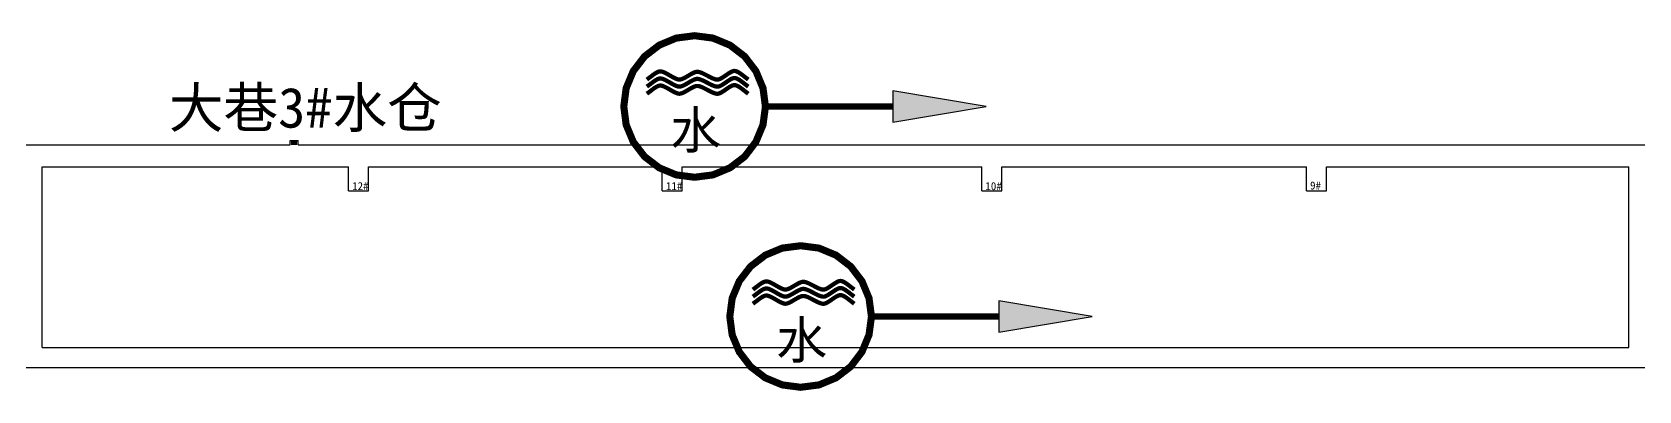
# Model space of a CAD drawing. Header units: millimetres. Extents: x 37468544 to 37497214, y 4323540 to 4346451.
# Drawn here: x 37477872.7 to 37478274.1, y 4342864.9 to 4342954.6 of the extents above; entities that cross this region are included whole.
import ezdxf

# ---------------------------------------------------------------- set-up
doc = ezdxf.new("R2010")
doc.units = ezdxf.units.MM
doc.layers.add('2-52煤巷道', color=150, linetype='Continuous', lineweight=30)
doc.layers.add('3-水仓', color=4, linetype='Continuous', lineweight=30)
doc.layers.add('避灾路线图', color=7, linetype='Continuous')
doc.styles.get("Standard").update_dxf_attribs({"font": 'simhei.ttf'})

# ---------------------------------------------------------------- blocks, each defined once
blk = doc.blocks.new('333')
at = {"layer": '避灾路线图'}
blk.add_hatch(color=7, dxfattribs=at).paths.add_polyline_path([(28.95, -1.26), (28.95, -6.11), (43.53, -3.69)])
at = {"color": 4, "linetype": 'Continuous', "true_color": 0x00ffff}
for points, const_width in [([(9.04, -3.69), (8.66, -0.82), (7.55, 1.84), (5.8, 4.13), (3.51, 5.89), (0.84, 7), (-2.02, 7.37), (-4.89, 7), (-7.55, 5.89), (-9.84, 4.13), (-11.6, 1.84), (-12.71, -0.82), (-13.08, -3.69), (-12.71, -6.55), (-11.6, -9.21), (-9.84, -11.51), (-7.55, -13.26), (-4.89, -14.37), (-2.02, -14.74), (0.84, -14.37), (3.51, -13.26), (5.8, -11.51), (7.55, -9.21), (8.66, -6.55), (9.04, -3.69)], 1.11), ([(-9.48, 0.52), (-8.97, 0.9), (-8.71, 1.09), (-8.46, 1.29), (-8.33, 1.38), (-8.2, 1.47), (-8.07, 1.55), (-8.01, 1.58), (-7.94, 1.62), (-7.88, 1.65), (-7.81, 1.69), (-7.75, 1.71), (-7.68, 1.74), (-7.58, 1.77), (-7.55, 1.78), (-7.52, 1.79), (-7.48, 1.79), (-7.45, 1.8), (-7.42, 1.8), (-7.33, 1.8), (-7.28, 1.79), (-7.24, 1.79), (-7.19, 1.78), (-7.14, 1.77), (-7.05, 1.74), (-6.96, 1.71), (-6.86, 1.68), (-6.68, 1.6), (-6.49, 1.5), (-6.3, 1.4), (-5.92, 1.18), (-5.54, 0.96), (-5.35, 0.86), (-5.16, 0.76), (-5.06, 0.71), (-4.96, 0.67), (-4.87, 0.63), (-4.77, 0.6), (-4.73, 0.58), (-4.68, 0.57), (-4.63, 0.56), (-4.58, 0.54), (-4.44, 0.53), (-4.39, 0.52), (-4.35, 0.53), (-4.31, 0.53), (-4.26, 0.54), (-4.22, 0.54), (-4.18, 0.55), (-4.13, 0.56), (-4.05, 0.59), (-3.96, 0.62), (-3.88, 0.66), (-3.7, 0.73), (-3.53, 0.82), (-3.36, 0.92), (-2.67, 1.32), (-2.5, 1.42), (-2.33, 1.51), (-2.24, 1.55), (-2.16, 1.59), (-2.07, 1.63), (-1.98, 1.66), (-1.94, 1.67), (-1.9, 1.69), (-1.85, 1.7), (-1.81, 1.71), (-1.77, 1.72), (-1.72, 1.73), (-1.68, 1.73), (-1.63, 1.73), (-1.58, 1.73), (-1.53, 1.73), (-1.48, 1.73), (-1.43, 1.72), (-1.38, 1.71), (-1.33, 1.7), (-1.23, 1.67), (-1.13, 1.64), (-1.02, 1.6), (-0.82, 1.52), (-0.61, 1.42), (-0.41, 1.32), (0, 1.11), (0.41, 0.89), (0.61, 0.79), (0.82, 0.7), (0.92, 0.66), (1.02, 0.63), (1.12, 0.59), (1.17, 0.58), (1.22, 0.56), (1.27, 0.55), (1.32, 0.54), (1.37, 0.53), (1.42, 0.53), (1.47, 0.52), (1.57, 0.52), (1.62, 0.52), (1.66, 0.53), (1.71, 0.54), (1.75, 0.55), (1.79, 0.56), (1.83, 0.58), (1.87, 0.59), (1.95, 0.62), (2.03, 0.66), (2.12, 0.71), (2.28, 0.8), (2.44, 0.9), (2.6, 1.01), (2.92, 1.23), (3.24, 1.45), (3.4, 1.55), (3.56, 1.64), (3.64, 1.69), (3.72, 1.73), (3.8, 1.76), (3.88, 1.8), (3.91, 1.81), (3.95, 1.82), (3.99, 1.84), (4.03, 1.85), (4.15, 1.87), (4.19, 1.87), (4.26, 1.86), (4.29, 1.86), (4.33, 1.85), (4.36, 1.85), (4.39, 1.84), (4.46, 1.82), (4.53, 1.8), (4.6, 1.77), (4.67, 1.74), (4.73, 1.7), (4.87, 1.63), (5, 1.54), (5.27, 1.36), (5.54, 1.15), (5.81, 0.94), (6.36, 0.52)], 0.664), ([(-9.48, -0.58), (-8.97, -0.21), (-8.71, -0.01), (-8.46, 0.18), (-8.33, 0.27), (-8.2, 0.36), (-8.07, 0.44), (-8.01, 0.48), (-7.94, 0.51), (-7.88, 0.55), (-7.81, 0.58), (-7.75, 0.61), (-7.68, 0.63), (-7.58, 0.66), (-7.55, 0.67), (-7.52, 0.68), (-7.48, 0.69), (-7.45, 0.69), (-7.42, 0.69), (-7.33, 0.69), (-7.28, 0.69), (-7.24, 0.68), (-7.19, 0.67), (-7.14, 0.66), (-7.05, 0.64), (-6.96, 0.61), (-6.86, 0.57), (-6.68, 0.49), (-6.49, 0.4), (-6.3, 0.29), (-5.92, 0.08), (-5.54, -0.15), (-5.35, -0.25), (-5.16, -0.35), (-5.06, -0.39), (-4.96, -0.44), (-4.87, -0.47), (-4.77, -0.51), (-4.73, -0.52), (-4.68, -0.54), (-4.63, -0.55), (-4.58, -0.56), (-4.44, -0.58), (-4.39, -0.58), (-4.35, -0.58), (-4.31, -0.58), (-4.26, -0.57), (-4.22, -0.56), (-4.18, -0.55), (-4.13, -0.54), (-4.05, -0.52), (-3.96, -0.48), (-3.88, -0.45), (-3.7, -0.37), (-3.53, -0.28), (-3.36, -0.19), (-2.67, 0.22), (-2.5, 0.31), (-2.33, 0.4), (-2.24, 0.44), (-2.16, 0.48), (-2.07, 0.52), (-1.98, 0.55), (-1.94, 0.57), (-1.9, 0.58), (-1.85, 0.59), (-1.81, 0.6), (-1.77, 0.61), (-1.72, 0.62), (-1.68, 0.63), (-1.63, 0.63), (-1.58, 0.63), (-1.53, 0.63), (-1.48, 0.62), (-1.43, 0.61), (-1.38, 0.6), (-1.33, 0.59), (-1.23, 0.57), (-1.13, 0.53), (-1.02, 0.5), (-0.82, 0.41), (-0.61, 0.32), (-0.41, 0.22), (0, 0), (0.41, -0.21), (0.61, -0.31), (0.82, -0.4), (0.92, -0.44), (1.02, -0.48), (1.12, -0.51), (1.17, -0.53), (1.22, -0.54), (1.27, -0.55), (1.32, -0.56), (1.37, -0.57), (1.42, -0.58), (1.47, -0.58), (1.57, -0.59), (1.62, -0.58), (1.66, -0.58), (1.71, -0.57), (1.75, -0.56), (1.79, -0.54), (1.83, -0.53), (1.87, -0.52), (1.95, -0.48), (2.03, -0.44), (2.12, -0.4), (2.28, -0.31), (2.44, -0.21), (2.6, -0.1), (2.92, 0.12), (3.24, 0.34), (3.4, 0.44), (3.56, 0.54), (3.64, 0.58), (3.72, 0.62), (3.8, 0.66), (3.88, 0.69), (3.91, 0.71), (3.95, 0.72), (3.99, 0.73), (4.03, 0.74), (4.15, 0.76), (4.19, 0.76), (4.26, 0.76), (4.29, 0.75), (4.33, 0.75), (4.36, 0.74), (4.39, 0.73), (4.46, 0.71), (4.53, 0.69), (4.6, 0.66), (4.67, 0.63), (4.73, 0.6), (4.87, 0.52), (5, 0.44), (5.27, 0.25), (5.54, 0.05), (5.81, -0.17), (6.36, -0.58)], 0.664), ([(-9.48, -1.69), (-8.97, -1.32), (-8.71, -1.12), (-8.46, -0.92), (-8.33, -0.83), (-8.2, -0.75), (-8.07, -0.67), (-8.01, -0.63), (-7.94, -0.59), (-7.88, -0.56), (-7.81, -0.53), (-7.75, -0.5), (-7.68, -0.47), (-7.58, -0.44), (-7.55, -0.43), (-7.52, -0.43), (-7.48, -0.42), (-7.45, -0.42), (-7.42, -0.41), (-7.33, -0.41), (-7.28, -0.42), (-7.24, -0.42), (-7.19, -0.43), (-7.14, -0.44), (-7.05, -0.47), (-6.96, -0.5), (-6.86, -0.53), (-6.68, -0.62), (-6.49, -0.71), (-6.3, -0.81), (-5.92, -1.03), (-5.54, -1.25), (-5.35, -1.36), (-5.16, -1.45), (-5.06, -1.5), (-4.96, -1.54), (-4.87, -1.58), (-4.77, -1.61), (-4.73, -1.63), (-4.68, -1.64), (-4.63, -1.66), (-4.58, -1.67), (-4.44, -1.69), (-4.39, -1.69), (-4.35, -1.69), (-4.31, -1.68), (-4.26, -1.68), (-4.22, -1.67), (-4.18, -1.66), (-4.13, -1.65), (-4.05, -1.62), (-3.96, -1.59), (-3.88, -1.56), (-3.7, -1.48), (-3.53, -1.39), (-3.36, -1.29), (-2.67, -0.89), (-2.5, -0.79), (-2.33, -0.7), (-2.24, -0.66), (-2.16, -0.62), (-2.07, -0.59), (-1.98, -0.55), (-1.94, -0.54), (-1.9, -0.53), (-1.85, -0.51), (-1.81, -0.5), (-1.77, -0.49), (-1.72, -0.49), (-1.68, -0.48), (-1.63, -0.48), (-1.58, -0.48), (-1.53, -0.48), (-1.48, -0.49), (-1.43, -0.49), (-1.38, -0.5), (-1.33, -0.51), (-1.23, -0.54), (-1.13, -0.57), (-1.02, -0.61), (-0.82, -0.69), (-0.61, -0.79), (-0.41, -0.89), (0, -1.11), (0.41, -1.32), (0.61, -1.42), (0.82, -1.51), (0.92, -1.55), (1.02, -1.59), (1.12, -1.62), (1.17, -1.63), (1.22, -1.65), (1.27, -1.66), (1.32, -1.67), (1.37, -1.68), (1.42, -1.69), (1.47, -1.69), (1.57, -1.69), (1.62, -1.69), (1.66, -1.68), (1.71, -1.67), (1.75, -1.66), (1.79, -1.65), (1.83, -1.64), (1.87, -1.62), (1.95, -1.59), (2.03, -1.55), (2.12, -1.51), (2.28, -1.41), (2.44, -1.31), (2.6, -1.21), (2.92, -0.98), (3.24, -0.76), (3.4, -0.66), (3.56, -0.57), (3.64, -0.52), (3.72, -0.48), (3.8, -0.45), (3.88, -0.41), (3.91, -0.4), (3.95, -0.39), (3.99, -0.38), (4.03, -0.37), (4.15, -0.35), (4.19, -0.34), (4.26, -0.35), (4.29, -0.35), (4.33, -0.36), (4.36, -0.36), (4.39, -0.37), (4.46, -0.39), (4.53, -0.42), (4.6, -0.44), (4.67, -0.48), (4.73, -0.51), (4.87, -0.58), (5, -0.67), (5.27, -0.85), (5.54, -1.06), (5.81, -1.27), (6.36, -1.69)], 0.664)]:
    blk.add_lwpolyline(points, dxfattribs=dict(at, const_width=const_width))
at = {"layer": '避灾路线图', "color": 7, "linetype": 'Continuous'}
blk.add_lwpolyline([(28.95, -1.26), (28.95, -6.11), (43.53, -3.69), (28.95, -1.26)], dxfattribs=at)
at = {"layer": '避灾路线图', "color": 7, "linetype": 'Continuous', "const_width": 0.972}
blk.add_lwpolyline([(9.04, -3.69), (28.95, -3.69)], dxfattribs=at)
at = {"layer": '避灾路线图', "color": 7, "linetype": 'ByBlock', "lineweight": -3, "insert": (-5.85, -4.44), "char_height": 5.8377, "width": 19.5992, "attachment_point": 1}
blk.add_mtext('{\\fSimSun|b1|i0|c134|p2;\\C4;水}', dxfattribs=at)

msp = doc.modelspace()

# ---------------------------------------------------------------- linework, layer by layer
at = {"layer": '2-52煤巷道', "color": 150, "lineweight": 30}
for p, q in [((37477875.18, 4342875.74), (37477875.18, 4342920.89)), ((37478271.64, 4342875.74), (37478271.64, 4342920.89))]:
    msp.add_line(p, q, dxfattribs=at)
at = {"layer": '2-52煤巷道'}
for points in [[(37477341.24, 4342926.39), (37477937.12, 4342926.39)], [(37477939.12, 4342926.39), (37478513.65, 4342926.39)], [(37477875.18, 4342920.89), (37477951.72, 4342920.89)], [(37477956.72, 4342920.89), (37478030.13, 4342920.89)], [(37478035.13, 4342920.89), (37478109.94, 4342920.89)], [(37478114.94, 4342920.89), (37478191.06, 4342920.89)], [(37478196.06, 4342920.89), (37478271.64, 4342920.89)], [(37477875.18, 4342875.74), (37478271.64, 4342875.74)], [(37475629.28, 4342870.74), (37478813.58, 4342870.74)]]:
    msp.add_lwpolyline(points, dxfattribs=at)
at = {"layer": '2-52煤巷道', "color": 150, "lineweight": 30}
for points in [[(37477951.72, 4342914.89), (37477951.72, 4342920.89)], [(37477956.72, 4342914.89), (37477956.72, 4342920.89)], [(37478030.13, 4342914.89), (37478030.13, 4342920.89)], [(37478035.13, 4342914.89), (37478035.13, 4342920.89)], [(37478109.94, 4342914.89), (37478109.94, 4342920.89)], [(37478114.94, 4342914.89), (37478114.94, 4342920.89)], [(37478191.06, 4342914.89), (37478191.06, 4342920.89)], [(37478196.06, 4342914.89), (37478196.06, 4342920.89)], [(37477951.72, 4342914.89), (37477956.72, 4342914.89)], [(37478030.13, 4342914.89), (37478035.13, 4342914.89)], [(37478109.94, 4342914.89), (37478114.94, 4342914.89)], [(37478191.06, 4342914.89), (37478196.06, 4342914.89)]]:
    msp.add_lwpolyline(points, dxfattribs=at)
at = {"layer": '3-水仓', "color": 30, "lineweight": 30}
for points in [[(37477937.12, 4342926.39), (37477937.12, 4342927.49)], [(37477937.12, 4342927.49), (37477939.12, 4342927.49)], [(37477939.12, 4342926.39), (37477939.12, 4342927.49)]]:
    msp.add_lwpolyline(points, dxfattribs=at)
at = {"layer": '3-水仓', "color": 4, "const_width": 1.5}
msp.add_lwpolyline([(37477938.12, 4342927.49), (37477938.12, 4342926.37)], dxfattribs=at)

# ---------------------------------------------------------------- block references
at = {"layer": '避灾路线图', "color": 1, "linetype": 'ByBlock', "lineweight": 15, "ltscale": 20, "xscale": 1.6, "yscale": 1.6, "zscale": 1.6}
for p in [(37478041.44, 4342941.87), (37478067.93, 4342889.38)]:
    msp.add_blockref('333', p, dxfattribs=at)

# ---------------------------------------------------------------- texts
at = {"layer": '2-52煤巷道', "color": 150, "lineweight": 30}
for s, p in [('12#', (37477952.65, 4342915.07)), ('11#', (37478031.06, 4342915.07)), ('10#', (37478110.87, 4342915.07)), ('9#', (37478191.99, 4342915.22, -84))]:
    msp.add_text(s, height=2, dxfattribs=at).set_placement(p)
at = {"layer": '3-水仓', "color": 4, "lineweight": -3}
msp.add_text('大巷3#水仓', height=10, dxfattribs=at).set_placement((37477906.86, 4342930.69))

doc.saveas('drawing.dxf')
